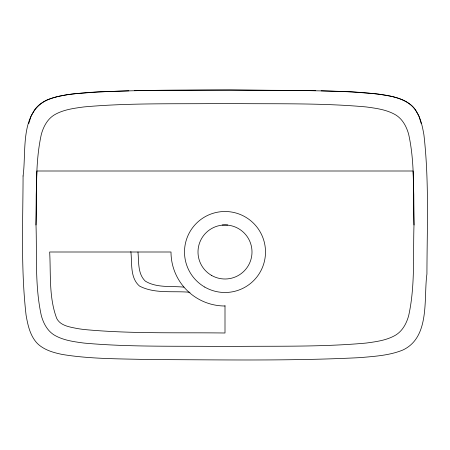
<?xml version="1.0" encoding="UTF-8"?>
<svg xmlns="http://www.w3.org/2000/svg" width="450" height="450" viewBox="0 0 450 450"><rect width="100%" height="100%" fill="white"/><g stroke="black" fill="none" stroke-linecap="round" stroke-linejoin="round"><path stroke-width="0.67" d="M36 225L36.214 194.822L36.911 171L413.089 171L413.786 194.822L414 225C412.976 255.178 415.238 285.952 408.668 315.658C406.598 323.201 402.756 330.609 395.978 334.912C386.949 340.346 376.267 341.691 366.024 343.074C319.157 347.327 271.997 345.819 225 346.5C178.003 345.819 130.843 347.327 83.976 343.074C73.733 341.691 63.051 340.346 54.023 334.912C47.244 330.609 43.402 323.201 41.333 315.658C34.762 285.952 37.024 255.178 36 225C37.024 194.822 34.762 164.047 41.333 134.342C43.402 126.799 47.244 119.391 54.023 115.087C63.051 109.654 73.733 108.309 83.976 106.926C130.843 102.673 178.003 104.181 225 103.5C271.997 104.181 319.157 102.673 366.024 106.926C376.267 108.309 386.949 109.654 395.978 115.087C402.756 119.391 406.598 126.799 408.668 134.342C415.238 164.047 412.976 194.822 414 225M28.738 123.666L31.05 116.207L34.594 109.856A27.799 27.799 0 0 1 38.947 105.109C44.117 100.648 50.693 98.274 57.24 96.671M58.714 96.323L66.386 94.86A187.931 187.931 0 0 1 74.216 93.802L98.252 91.901L128.846 90.81M134.409 90.686L230.563 90.022L315.591 90.686M222.188 225L227.812 225M190.001 292.292C173.391 290.711 154.862 294.069 139.511 286.065C129.808 277.712 132.21 262.896 130.86 251.522M321.154 90.81L351.748 91.901L375.784 93.797A203.237 203.237 0 0 1 380.475 94.393L391.286 96.323M183.971 287.139C171.231 285.846 156.746 288.152 145.322 281.132C137.543 273.797 138.938 261.714 137.959 252.006M392.76 96.671C399.308 98.274 405.883 100.648 411.053 105.109A27.799 27.799 0 0 1 415.412 109.856L418.95 116.207L421.262 123.666M225 305.612L225 333C178.262 332.409 131.338 333.923 84.735 329.574A151.74 151.74 0 0 1 77.141 328.517C69.907 326.987 60.502 325.873 56.734 318.459C48.741 297.411 50.895 274.106 49.669 252L171 252A54 54 0 0 0 225 306M23.074 175.978C22.939 222.351 20.79 268.999 26.083 315.169C27.844 325.221 30.111 335.936 37.429 343.547C44.19 350.077 53.522 352.665 62.494 354.493C91.879 359.28 121.798 358.712 151.47 359.618C221.057 359.702 290.728 361.147 360.253 357.615C374.586 356.316 389.334 355.534 402.817 350.044C430.431 337.118 423.484 298.277 426.926 274.022C427.061 227.649 429.21 181.001 423.917 134.831C422.156 124.779 419.889 114.064 412.571 106.453C405.81 99.922 396.478 97.335 387.506 95.507C358.121 90.72 328.202 91.288 298.53 90.383C228.943 90.298 159.272 88.853 89.747 92.385C75.414 93.684 60.666 94.466 47.182 99.956C19.569 112.883 26.516 151.723 23.074 175.978M211.5 275.383A27 27 0 0 0 252 252A27 27 0 0 0 211.5 228.617A27 27 0 0 0 211.5 275.383M204.75 287.072A40.5 40.5 0 0 0 265.5 252A40.5 40.5 0 0 0 204.75 216.928A40.5 40.5 0 0 0 204.75 287.072"/></g></svg>
